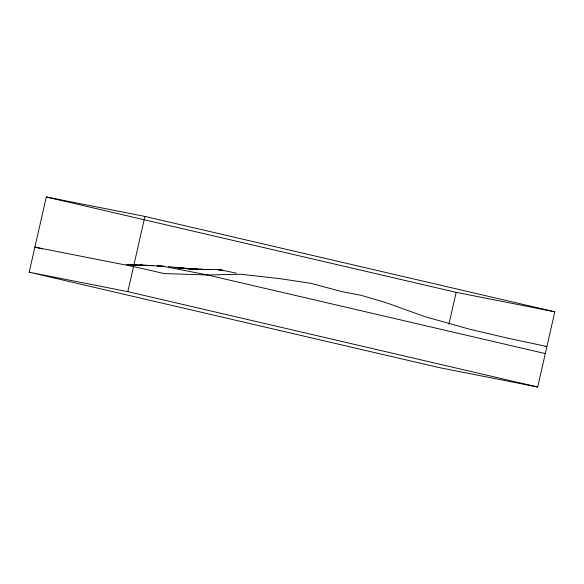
<?xml version="1.0" encoding="UTF-8"?>
<svg xmlns="http://www.w3.org/2000/svg" width="584" height="584" viewBox="0 0 584 584"><rect width="100%" height="100%" fill="white"/><g stroke="black" fill="none" stroke-linecap="round" stroke-linejoin="round"><path stroke-width="0.88" d="M29.2 272.21L46.289 196.983L144.92 216.43L554.8 311.79L537.711 387.017L439.08 367.57L29.2 272.21L127.823 291.657L537.711 387.017M127.823 291.657L144.92 216.43M448.935 324.208L456.177 292.343L554.8 311.79M209.043 269.516L218.817 269.465L236.367 273.195M201.604 269.348L197.56 269.355L208.809 269.509M205.013 269.472L203.298 269.45L207.327 269.523L199.253 269.45L210.758 269.523M545.193 346.502L546.909 346.509L508.416 338.311L470.142 329.361L424.648 316.572L391.083 304.468A196.976 181.303 -78.8 0 0 379.834 300.804L360.912 295.27L341.574 291.562L311.162 283.386L279.97 278.67L240.666 274.239L208.232 274.991L164.199 273.575L133.524 266.581L34.894 247.134L42.537 248.915M189.128 268.662L196.509 269.1L177.806 267.961M153.074 265.64L145.102 265.333L162.739 266.187L207.444 274.976L545.303 353.583M141.7 265.187L139.992 265.129L145.657 265.348M131.977 264.786L130.276 264.727L135.984 264.953L126.268 264.552M147.358 265.406L127.976 264.618M135.386 264.917L143.401 265.245M194.815 268.976L204.451 269.538L200.524 269.217M158.775 265.895L157.081 265.808L164.447 266.297M199.881 269.355L203.086 269.516M179.507 268.056L185.143 268.399M202.21 269.363L204.575 269.501M193.771 269.136L197.056 269.377L193.815 269.151M190.588 268.925L174.47 267.545M218.584 269.859L221.015 270.034L219.365 269.757M193.64 269.29L196.779 269.531M184.033 268.414L190.391 268.917M185.734 268.465L190.574 268.91M198.137 269.479L168.36 266.654M193.355 269.027L196.523 269.326M190.88 268.786L192.559 268.954M218.65 269.75L221.015 270.034M221.613 270.414L223.212 270.604L221.57 270.282M218.672 269.793L222.657 270.356M221.402 270.487L222.949 270.721M46.289 196.983L456.177 292.343M162.016 266.457L161.001 265.983M191.859 269.056L190.143 269.049L198.195 269.224L191.859 269.056"/></g></svg>
